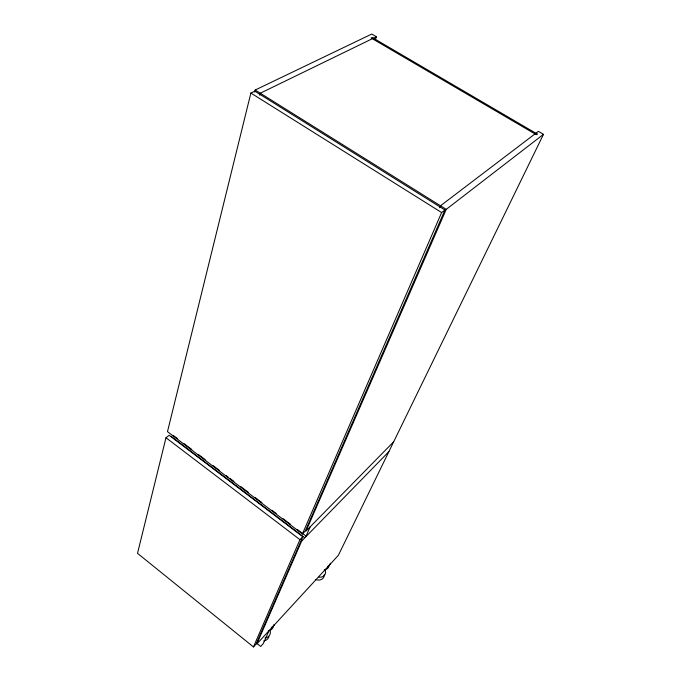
<?xml version="1.0" encoding="UTF-8"?>
<svg xmlns="http://www.w3.org/2000/svg" width="681" height="681" viewBox="0 0 681 681"><rect width="100%" height="100%" fill="white"/><g stroke="black" fill="none" stroke-linecap="round" stroke-linejoin="round"><path stroke-width="1.02" d="M165.985 437.747L137.519 553.33L253.468 646.95L256.107 644.081L302.807 536.73L169.143 435.27L165.985 437.747L299.938 539.65L253.468 646.95M250.88 93.05L167.483 431.66L302.407 533.964L305.284 531.035L444.931 209.995L254.813 91.152L250.88 93.05L441.62 212.549L444.931 209.995M254.668 92.088L255.188 90.028L371.766 34.05L376.389 36.748L375.393 39.77M259.767 95.272L260.287 93.22L376.389 36.748M439.654 207.739L440.496 205.79L538.356 131.348L543.481 134.336L338.363 555.321L256.788 644.022L302.058 540.144M302.407 533.964L441.62 212.549M543.481 134.336L446.234 209.373L306.024 531.052L393.695 441.756M305.846 536.73L310.213 526.788M268.978 630.768L263.241 643.681L260.704 646.456L256.567 643.128M301.692 540.995L388.885 451.631M299.938 539.65L302.807 536.73M315.899 579.625L317.686 580.05A7.099 5.712 27.6 0 0 324.216 574.858M255.188 90.028L446.234 209.373M173.153 435.355L177.383 438.555M184.134 443.68L191.736 449.443M198.494 454.567L205.253 459.692M212.855 465.446L219.614 470.571M226.373 475.696L228.058 476.972M229.744 478.258L233.975 481.458M240.725 486.583L248.327 492.346M255.086 497.462L261.844 502.587M271.983 510.273L276.205 513.474M282.955 518.599L290.566 524.361M297.316 529.477L305.769 535.879M171.169 436.351L304.56 537.581M325.254 570.457A7.151 5.737 27.5 0 1 319.031 577.224M328.983 566.166A7.21 5.746 27.3 0 1 324.343 569.835M330.379 563.264A7.236 5.746 27.3 0 1 327.374 566.541M270.153 630.427A7.602 6.521 26.6 0 1 265.011 638.08M273.685 624.877A7.67 6.546 26.4 0 1 268.237 630.793M268.952 636.675A7.551 6.495 26.7 0 1 263.777 640.889M274.009 625.269A7.704 6.546 26.3 0 1 271.31 627.448M537.224 134.038L536.339 134.71L371.119 37.991L372.184 37.481L537.224 134.038"/></g></svg>
